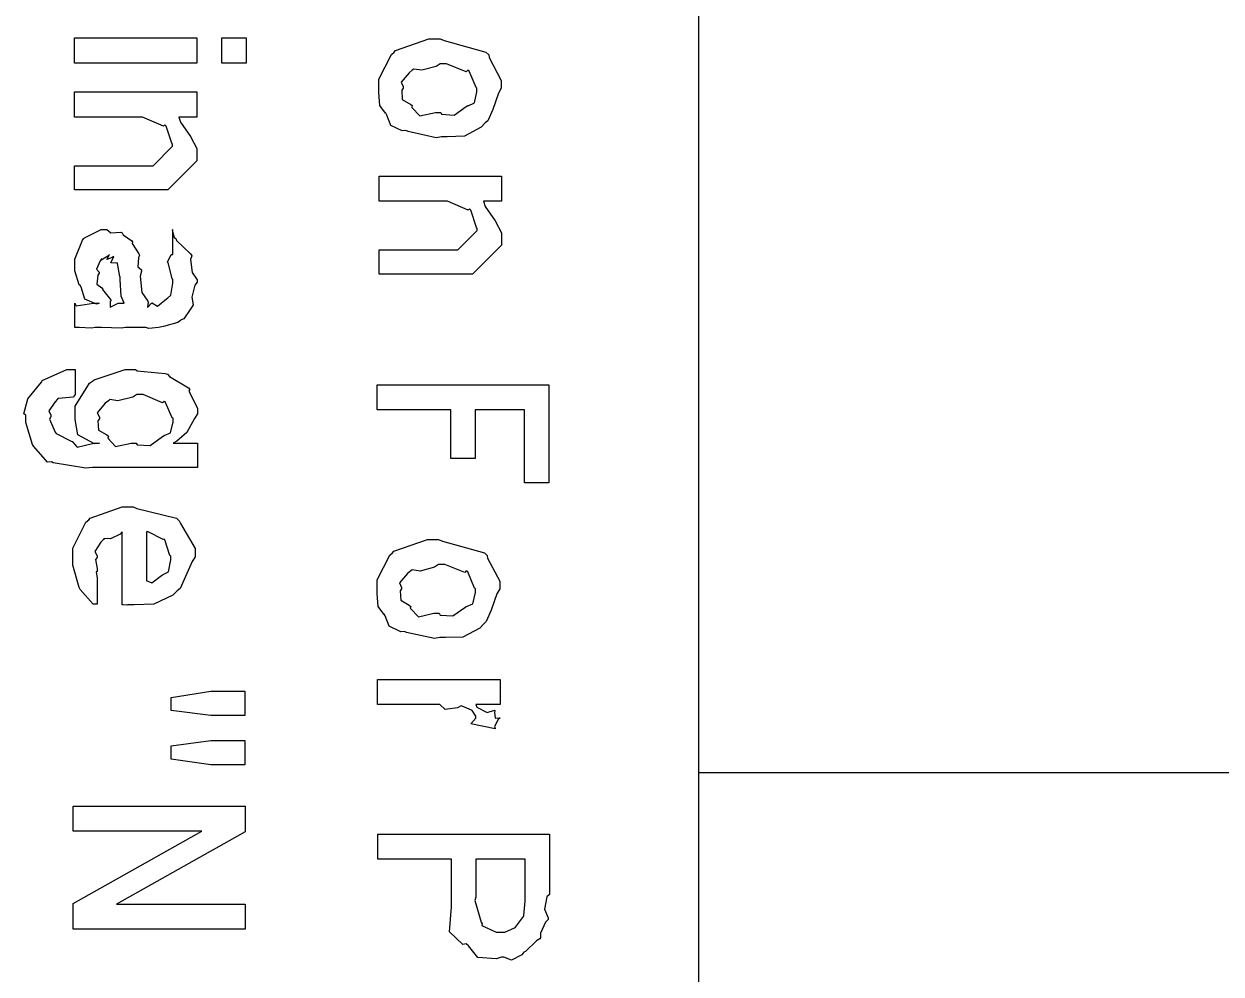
# Model space of a CAD drawing. Extents: x 0.2 to 11.6, y 0.3 to 16.2.
# Drawn here: x 2.9593 to 3.333, y 1.7287 to 2.0255 of the extents above; entities that cross this region are included whole.
import ezdxf

# ---------------------------------------------------------------- set-up
doc = ezdxf.new("R2010")
doc.units = 0
doc.header["$MEASUREMENT"] = 0

msp = doc.modelspace()

# ---------------------------------------------------------------- linework, layer by layer
at = {"color": 0}
for p, q in [((3.16997, 0.528321), (3.16997, 4.18001)), ((2.9751, 2.02111), (3.01329, 2.02111)), ((2.9751, 2.01329), (2.9751, 2.02111)), ((2.9751, 2.02111), (2.9751, 2.02111)), ((3.01329, 2.02111), (3.01329, 2.01329)), ((3.02111, 2.02111), (3.02869, 2.02111)), ((3.02111, 2.01329), (3.02111, 2.02111)), ((3.02111, 2.02111), (3.02111, 2.02111)), ((3.02869, 2.02111), (3.02869, 2.01329)), ((3.07531, 2.01725), (3.08572, 2.02083)), ((3.08572, 2.02083), (3.08919, 2.02083)), ((3.08919, 2.02083), (3.09044, 2.02035)), ((3.08919, 2.02083), (3.08919, 2.02083)), ((3.09044, 2.02035), (3.10351, 2.01671)), ((3.0701, 2.00825), (3.07406, 2.016)), ((3.07406, 2.016), (3.07488, 2.01671)), ((3.07488, 2.01671), (3.07531, 2.01725)), ((3.10351, 2.01671), (3.10439, 2.01585)), ((3.10439, 2.01585), (3.10449, 2.01503)), ((3.10449, 2.01503), (3.10829, 2.00786)), ((3.01329, 2.01329), (2.9751, 2.01329)), ((3.02869, 2.01329), (3.02111, 2.01329)), ((3.08051, 2.01107), (3.07954, 2.01025)), ((3.081, 2.01139), (3.08051, 2.01107)), ((3.0835, 2.01101), (3.081, 2.01139)), ((3.088, 2.01221), (3.0835, 2.01101)), ((3.08919, 2.01303), (3.088, 2.01221)), ((3.09119, 2.01303), (3.08919, 2.01303)), ((3.08919, 2.01303), (3.08919, 2.01303)), ((3.09739, 2.01053), (3.09119, 2.01303)), ((3.09787, 2.01107), (3.09739, 2.01053)), ((3.09831, 2.01074), (3.09787, 2.01107)), ((3.10042, 2.00564), (3.09831, 2.01074)), ((3.0701, 2.00543), (3.0701, 2.00825)), ((3.07954, 2.01025), (3.07704, 2.00732)), ((3.07704, 2.00732), (3.07769, 2.00592)), ((3.10829, 2.00786), (3.10829, 2.00543)), ((2.9751, 2.00424), (3.01329, 2.00424)), ((2.9751, 1.99642), (2.9751, 2.00424)), ((2.9751, 2.00424), (2.9751, 2.00424)), ((3.01329, 2.00424), (3.01329, 1.99642)), ((3.0701, 2.00407), (3.0701, 2.00543)), ((3.07036, 2), (3.0701, 2.00407)), ((3.07769, 2.00543), (3.07726, 2.00483)), ((3.07726, 2.00483), (3.07742, 2.0019)), ((3.07769, 2.00592), (3.07769, 2.00543)), ((3.09993, 2.00081), (3.10069, 2.00429)), ((3.10069, 2.00543), (3.10042, 2.00564)), ((3.10069, 2.00429), (3.10069, 2.00543)), ((3.10742, 2.0039), (3.10568, 1.99881)), ((3.10829, 2.00543), (3.10742, 2.0039)), ((3.07215, 1.99761), (3.07036, 2)), ((3.07742, 2.0019), (3.08003, 2.00037)), ((3.08003, 2.00037), (3.08051, 2)), ((3.08051, 2), (3.08035, 1.9994)), ((3.08035, 1.9994), (3.0829, 1.99675)), ((3.09364, 1.99701), (3.09739, 1.99968)), ((3.09739, 1.99968), (3.09787, 2)), ((3.09787, 2), (3.09793, 1.99994)), ((3.09793, 1.99994), (3.09993, 2.00081)), ((2.99419, 1.99642), (2.9751, 1.99642)), ((2.99636, 1.99642), (2.99419, 1.99642)), ((3.00288, 1.9936), (2.99636, 1.99642)), ((3.01329, 1.99642), (3.00765, 1.99642)), ((3.00765, 1.99642), (3.00819, 1.99479)), ((3.07226, 1.99761), (3.07215, 1.99761)), ((3.0726, 1.99701), (3.07226, 1.99761)), ((3.07383, 1.99376), (3.0726, 1.99701)), ((3.0829, 1.99675), (3.08778, 1.99783)), ((3.08778, 1.99783), (3.0894, 1.99783)), ((3.0894, 1.99783), (3.08968, 1.99729)), ((3.08968, 1.99729), (3.09364, 1.99701)), ((3.10568, 1.99881), (3.10411, 1.99528)), ((3.00331, 1.99403), (3.00288, 1.9936)), ((3.00369, 1.9936), (3.00331, 1.99403)), ((3.00543, 1.98822), (3.00369, 1.9936)), ((3.00819, 1.99479), (3.01129, 1.99029)), ((3.07742, 1.99208), (3.07383, 1.99376)), ((3.07856, 1.99219), (3.07742, 1.99208)), ((3.07921, 1.99186), (3.07856, 1.99219)), ((3.088, 1.98996), (3.07921, 1.99186)), ((3.10206, 1.99322), (3.09679, 1.9904)), ((3.10331, 1.99457), (3.10206, 1.99322)), ((3.10411, 1.99528), (3.10331, 1.99457)), ((3.00569, 1.98796), (3.00543, 1.98822)), ((3.00569, 1.98731), (3.00569, 1.98796)), ((3.01129, 1.99029), (3.01329, 1.9866)), ((3.08963, 1.99024), (3.088, 1.98996)), ((3.09142, 1.99024), (3.08963, 1.99024)), ((3.09679, 1.9904), (3.09142, 1.99024)), ((2.99963, 1.98122), (3.00569, 1.98731)), ((3.01329, 1.9866), (3.01329, 1.98535)), ((3.01329, 1.98535), (3.01329, 1.98275)), ((2.9751, 1.97364), (2.9751, 1.98122)), ((2.9751, 1.98122), (2.99636, 1.98122)), ((2.99636, 1.98122), (2.99963, 1.98122)), ((3.01329, 1.98275), (3.00418, 1.97364)), ((3.07021, 1.97792), (3.1084, 1.97792)), ((3.07021, 1.97011), (3.07021, 1.97792)), ((3.07021, 1.97792), (3.07021, 1.97792)), ((3.1084, 1.97792), (3.1084, 1.97011)), ((2.9981, 1.97364), (2.9751, 1.97364)), ((3.00418, 1.97364), (2.9981, 1.97364)), ((3.08931, 1.97011), (3.07021, 1.97011)), ((3.09147, 1.97011), (3.08931, 1.97011)), ((3.09799, 1.96728), (3.09147, 1.97011)), ((3.1084, 1.97011), (3.10275, 1.97011)), ((3.10275, 1.97011), (3.10329, 1.96847)), ((3.09842, 1.96772), (3.09799, 1.96728)), ((3.09879, 1.96729), (3.09842, 1.96772)), ((3.10053, 1.96192), (3.09879, 1.96729)), ((3.10329, 1.96847), (3.10639, 1.96397)), ((3.10081, 1.96164), (3.10053, 1.96192)), ((3.10639, 1.96397), (3.1084, 1.96029)), ((2.97754, 1.95801), (2.97803, 1.9585)), ((2.97803, 1.9585), (2.97825, 1.95871)), ((2.97825, 1.95871), (2.98346, 1.96132)), ((2.98346, 1.96132), (2.98519, 1.96132)), ((2.98519, 1.96132), (2.98519, 1.96132)), ((2.98519, 1.96132), (2.98639, 1.96029)), ((2.98639, 1.96029), (2.98958, 1.96044)), ((2.98958, 1.96044), (2.98996, 1.96024)), ((2.98996, 1.96024), (2.99024, 1.95964)), ((2.99024, 1.95964), (2.993, 1.95774)), ((3.00581, 1.96132), (3.00553, 1.9611)), ((3.00553, 1.9611), (3.00618, 1.95882)), ((3.00581, 1.9535), (3.00581, 1.96132)), ((3.00618, 1.95882), (3.00667, 1.9585)), ((3.00667, 1.9585), (3.00689, 1.9579)), ((3.09472, 1.95492), (3.10081, 1.96099)), ((3.10081, 1.96099), (3.10081, 1.96164)), ((3.1084, 1.96029), (3.1084, 1.95904)), ((3.1084, 1.95904), (3.1084, 1.95643)), ((2.97521, 1.95199), (2.97754, 1.95801)), ((2.993, 1.95774), (2.99322, 1.95742)), ((2.99322, 1.95742), (2.99306, 1.95692)), ((2.99306, 1.95692), (2.99522, 1.95367)), ((3.00689, 1.9579), (3.01133, 1.95367)), ((3.07021, 1.94732), (3.07021, 1.95492)), ((3.07021, 1.95492), (3.09147, 1.95492)), ((3.09147, 1.95492), (3.09472, 1.95492)), ((3.1084, 1.95643), (3.09928, 1.94732)), ((2.97521, 1.94982), (2.97521, 1.95199)), ((2.98313, 1.9515), (2.98193, 1.94894)), ((2.98367, 1.95221), (2.98313, 1.9515)), ((2.98546, 1.95301), (2.9834, 1.95167)), ((2.9834, 1.95167), (2.98367, 1.95221)), ((2.98367, 1.95221), (2.98367, 1.95221)), ((2.98514, 1.95188), (2.98606, 1.9535)), ((2.98687, 1.95253), (2.98514, 1.95188)), ((2.98606, 1.9535), (2.98546, 1.95301)), ((2.98606, 1.9535), (2.98606, 1.9535)), ((2.98639, 1.95085), (2.98742, 1.95281)), ((2.98801, 1.95074), (2.98639, 1.95085)), ((2.98736, 1.95285), (2.98687, 1.95253)), ((2.98742, 1.95281), (2.98736, 1.95285)), ((2.98844, 1.9509), (2.98801, 1.95074)), ((2.9885, 1.95068), (2.98844, 1.9509)), ((2.98921, 1.94661), (2.9885, 1.95068)), ((2.99507, 1.95247), (2.99485, 1.94965)), ((2.99539, 1.95329), (2.99507, 1.95247)), ((2.99522, 1.95367), (2.99539, 1.95329)), ((3.00407, 1.95113), (3.00526, 1.95344)), ((3.00433, 1.95085), (3.00407, 1.95113)), ((3.00407, 1.95113), (3.00407, 1.95113)), ((3.00553, 1.94596), (3.00433, 1.95085)), ((3.00526, 1.95344), (3.00581, 1.9535)), ((3.01133, 1.95367), (3.01167, 1.95307)), ((3.01167, 1.95307), (3.01133, 1.95188)), ((3.01133, 1.95188), (3.01187, 1.94781)), ((2.97521, 1.9484), (2.97521, 1.94982)), ((2.97651, 1.94401), (2.97521, 1.9484)), ((2.98193, 1.94894), (2.98281, 1.94797)), ((2.98236, 1.947), (2.9821, 1.94422)), ((2.98281, 1.94764), (2.98236, 1.947)), ((2.98281, 1.94797), (2.98281, 1.94764)), ((2.99485, 1.94965), (2.99599, 1.94868)), ((2.99604, 1.94829), (2.99561, 1.94672)), ((2.99599, 1.94868), (2.99604, 1.94829)), ((3.01187, 1.94781), (3.0134, 1.94558)), ((3.09321, 1.94732), (3.07021, 1.94732)), ((3.09928, 1.94732), (3.09321, 1.94732)), ((2.97694, 1.94374), (2.97651, 1.94401)), ((2.97721, 1.94325), (2.97694, 1.94374)), ((2.97829, 1.93951), (2.97721, 1.94325)), ((2.9821, 1.94422), (2.98367, 1.94304)), ((2.98931, 1.94656), (2.98921, 1.94661)), ((2.98936, 1.94569), (2.98931, 1.94656)), ((2.98964, 1.94043), (2.98936, 1.94569)), ((2.99561, 1.94672), (2.99615, 1.94157)), ((3.00521, 1.94075), (3.00581, 1.9445)), ((3.00581, 1.94569), (3.00553, 1.94596)), ((3.00581, 1.9445), (3.00581, 1.94569)), ((3.01264, 1.9439), (3.01167, 1.94011)), ((3.0134, 1.94482), (3.01264, 1.9439)), ((3.0134, 1.94558), (3.0134, 1.94482)), ((2.98193, 1.93799), (2.97829, 1.93951)), ((2.98367, 1.94304), (2.98389, 1.94265)), ((2.98389, 1.94265), (2.98378, 1.94254)), ((2.98378, 1.94254), (2.98628, 1.9394)), ((2.98628, 1.9394), (2.98649, 1.93918)), ((2.99061, 1.93832), (2.98964, 1.94043)), ((2.99615, 1.94157), (2.99799, 1.93886)), ((3.00097, 1.93733), (3.00385, 1.93961)), ((3.00385, 1.93961), (3.00407, 1.93983)), ((3.00407, 1.93983), (3.00521, 1.94075)), ((3.00407, 1.93983), (3.00407, 1.93983)), ((3.01167, 1.94011), (3.0121, 1.93772)), ((2.97521, 1.93072), (2.97521, 1.93832)), ((2.97521, 1.93832), (2.97564, 1.9375)), ((2.97564, 1.9375), (2.98101, 1.93832)), ((2.98101, 1.93832), (2.98281, 1.93832)), ((2.98281, 1.93832), (2.98193, 1.93799)), ((2.98281, 1.93832), (2.98281, 1.93832)), ((2.98649, 1.93918), (2.98622, 1.93881)), ((2.98622, 1.93881), (2.98622, 1.93707)), ((2.98622, 1.93707), (2.98867, 1.93832)), ((2.98867, 1.93832), (2.98953, 1.93832)), ((2.98953, 1.93832), (2.99061, 1.93832)), ((2.99061, 1.93832), (2.99061, 1.93832)), ((2.99061, 1.93832), (2.99061, 1.93832)), ((2.99789, 1.93696), (2.99908, 1.93832)), ((2.99799, 1.93804), (2.99789, 1.93696)), ((2.99799, 1.93886), (2.99821, 1.93832)), ((2.99821, 1.93832), (2.99799, 1.93804)), ((2.99908, 1.93832), (2.99951, 1.93832)), ((2.99951, 1.93832), (2.99946, 1.93826)), ((2.99946, 1.93826), (3.00097, 1.93733)), ((3.01118, 1.93631), (3.00917, 1.93343)), ((3.01187, 1.93724), (3.01118, 1.93631)), ((3.0121, 1.93772), (3.01187, 1.93724)), ((3.00732, 1.93224), (3.00288, 1.93104)), ((3.00819, 1.93289), (3.00732, 1.93224)), ((3.0084, 1.93306), (3.00819, 1.93289)), ((3.00917, 1.93343), (3.0084, 1.93306)), ((2.97651, 1.93072), (2.97521, 1.93072)), ((2.98042, 1.93044), (2.97651, 1.93072)), ((2.9815, 1.93072), (2.98042, 1.93044)), ((2.98356, 1.93072), (2.9815, 1.93072)), ((2.98981, 1.93044), (2.98356, 1.93072)), ((2.99104, 1.93072), (2.98981, 1.93044)), ((2.99713, 1.93072), (2.99104, 1.93072)), ((2.99739, 1.93072), (2.99713, 1.93072)), ((2.99826, 1.93033), (2.99739, 1.93072)), ((3.00131, 1.93072), (2.99826, 1.93033)), ((3.00233, 1.93093), (3.00131, 1.93072)), ((3.00288, 1.93104), (3.00233, 1.93093)), ((2.965, 1.91417), (2.97265, 1.91758)), ((2.97265, 1.91758), (2.97526, 1.91758)), ((2.97526, 1.91758), (2.97526, 1.90978)), ((2.97526, 1.91758), (2.97526, 1.91758)), ((2.98118, 1.91433), (2.99089, 1.91758)), ((2.99089, 1.91758), (2.99414, 1.91758)), ((2.99414, 1.91758), (2.99463, 1.9171)), ((2.99463, 1.9171), (3.00336, 1.91635)), ((2.96431, 1.91303), (2.96485, 1.91368)), ((2.96485, 1.91368), (2.965, 1.91417)), ((2.97526, 1.90608), (2.97976, 1.91331)), ((2.97976, 1.91331), (2.98068, 1.9139)), ((2.98068, 1.9139), (2.98118, 1.91433)), ((3.00336, 1.91635), (3.00412, 1.91607)), ((3.00412, 1.91607), (3.00478, 1.91542)), ((3.00478, 1.91542), (3.01064, 1.91183)), ((2.9605, 1.90842), (2.96431, 1.91303)), ((2.97526, 1.90978), (2.97472, 1.9089)), ((2.99457, 1.90978), (2.99333, 1.9089)), ((2.99653, 1.90978), (2.99457, 1.90978)), ((2.99457, 1.90978), (2.99457, 1.90978)), ((3.00256, 1.90713), (2.99653, 1.90978)), ((3.01064, 1.91183), (3.01107, 1.91129)), ((3.01107, 1.91129), (3.01079, 1.91075)), ((3.01079, 1.91075), (3.01346, 1.90549)), ((3.06956, 1.91276), (3.12315, 1.91276)), ((3.06956, 1.90494), (3.06956, 1.91276)), ((3.06956, 1.91276), (3.06956, 1.91276)), ((3.12315, 1.91276), (3.12315, 1.88217)), ((2.95931, 1.90375), (2.9605, 1.90842)), ((2.96907, 1.90744), (2.96712, 1.90462)), ((2.96983, 1.90826), (2.96907, 1.90744)), ((2.97011, 1.90847), (2.96983, 1.90826)), ((2.97472, 1.9089), (2.97011, 1.90847)), ((2.97526, 1.90349), (2.97526, 1.90608)), ((2.98469, 1.90701), (2.98221, 1.90408)), ((2.98568, 1.90782), (2.98469, 1.90701)), ((2.98611, 1.90815), (2.98568, 1.90782)), ((2.98861, 1.90776), (2.98611, 1.90815)), ((2.99333, 1.9089), (2.98861, 1.90776)), ((3.00304, 1.90761), (3.00256, 1.90713)), ((3.00347, 1.90728), (3.00304, 1.90761)), ((3.00558, 1.9025), (3.00347, 1.90728)), ((2.95985, 1.90326), (2.95931, 1.90375)), ((2.95985, 1.90099), (2.95985, 1.90326)), ((2.96712, 1.90462), (2.96767, 1.90332)), ((2.96767, 1.90283), (2.96724, 1.90201)), ((2.96724, 1.90201), (2.96907, 1.89794)), ((2.96767, 1.90332), (2.96767, 1.90283)), ((2.97526, 1.90192), (2.97526, 1.90349)), ((2.98221, 1.90408), (2.98286, 1.90267)), ((2.98286, 1.90218), (2.98242, 1.90158)), ((2.98286, 1.90267), (2.98286, 1.90218)), ((3.00586, 1.9024), (3.00558, 1.9025)), ((3.00586, 1.90126), (3.00586, 1.9024)), ((3.01258, 1.90229), (3.01019, 1.89785)), ((3.01346, 1.90369), (3.01258, 1.90229)), ((3.01346, 1.90549), (3.01346, 1.90369)), ((3.09256, 1.90494), (3.06956, 1.90494)), ((3.09256, 1.88976), (3.09256, 1.90494)), ((3.11556, 1.90494), (3.10015, 1.90494)), ((3.10015, 1.90494), (3.10015, 1.88975)), ((3.11556, 1.88217), (3.11556, 1.90494)), ((2.96203, 1.89415), (2.95985, 1.90099)), ((2.97618, 1.89719), (2.97526, 1.90192)), ((2.98242, 1.90158), (2.98258, 1.89865)), ((2.98258, 1.89865), (2.98519, 1.89714)), ((3.0051, 1.89774), (3.00586, 1.90126)), ((2.96907, 1.89794), (2.9694, 1.89762)), ((2.9694, 1.89762), (2.9694, 1.89762)), ((2.9694, 1.89762), (2.97401, 1.89513)), ((2.97401, 1.89513), (2.97461, 1.89501)), ((2.97461, 1.89501), (2.9745, 1.89492)), ((2.9745, 1.89492), (2.97597, 1.89328)), ((2.97597, 1.89328), (2.98113, 1.89458)), ((2.98133, 1.89438), (2.97618, 1.89719)), ((2.98113, 1.89458), (2.98286, 1.89458)), ((2.98286, 1.89458), (2.98133, 1.89438)), ((2.98519, 1.89714), (2.98568, 1.89675)), ((2.98568, 1.89675), (2.98551, 1.89615)), ((2.98551, 1.89615), (2.9879, 1.8935)), ((2.9879, 1.8935), (2.99274, 1.89458)), ((2.99274, 1.89458), (2.99436, 1.89458)), ((2.99436, 1.89458), (2.99468, 1.89399)), ((2.99875, 1.89382), (3.00256, 1.8966)), ((3.00256, 1.8966), (3.00304, 1.89697)), ((3.00304, 1.89697), (3.0031, 1.89692)), ((3.0031, 1.89692), (3.0051, 1.89774)), ((3.00706, 1.89518), (3.00586, 1.89458)), ((3.00586, 1.89458), (3.01346, 1.89458)), ((3.01019, 1.89785), (3.00706, 1.89518)), ((3.01346, 1.89458), (3.01346, 1.88699)), ((2.96235, 1.89356), (2.96203, 1.89415)), ((2.96203, 1.89415), (2.96203, 1.89415)), ((2.96669, 1.88861), (2.96235, 1.89356)), ((2.99468, 1.89399), (2.99875, 1.89382)), ((2.96787, 1.88872), (2.96669, 1.88861)), ((2.96847, 1.88846), (2.96787, 1.88872)), ((2.97868, 1.88672), (2.96847, 1.88846)), ((3.10015, 1.88975), (3.09256, 1.88976)), ((2.98068, 1.88699), (2.97868, 1.88672)), ((3.01346, 1.88699), (2.98068, 1.88699)), ((3.12315, 1.88217), (3.11556, 1.88217)), ((2.97993, 1.8711), (2.99001, 1.87468)), ((2.99001, 1.87468), (2.99343, 1.87467)), ((2.99343, 1.87467), (2.99457, 1.87418)), ((2.99457, 1.87418), (3.00689, 1.8711)), ((2.97456, 1.86176), (2.97868, 1.86985)), ((2.97868, 1.86985), (2.97954, 1.87056)), ((2.97954, 1.87056), (2.97993, 1.8711)), ((3.00689, 1.8711), (3.00776, 1.87033)), ((3.00776, 1.87033), (3.00814, 1.86946)), ((3.00814, 1.86946), (3.01275, 1.86165)), ((2.98432, 1.86481), (2.9841, 1.86447)), ((2.98633, 1.86464), (2.98432, 1.86481)), ((2.98936, 1.8661), (2.98633, 1.86464)), ((2.98996, 1.86686), (2.98936, 1.8661)), ((2.98996, 1.84407), (2.98996, 1.86686)), ((2.99756, 1.86686), (2.99756, 1.85167)), ((2.9981, 1.86686), (2.99756, 1.86686)), ((2.99756, 1.86686), (2.99756, 1.86686)), ((3.00276, 1.86442), (2.9981, 1.86686)), ((3.00299, 1.86469), (3.00276, 1.86442)), ((3.00331, 1.86436), (3.00299, 1.86469)), ((2.97456, 1.85883), (2.97456, 1.86176)), ((2.98329, 1.86365), (2.98139, 1.86068)), ((2.9841, 1.86447), (2.98329, 1.86365)), ((3.00489, 1.85943), (3.00331, 1.86436)), ((3.01275, 1.86165), (3.01275, 1.85904)), ((3.07482, 1.86083), (3.08524, 1.86442)), ((3.08524, 1.86442), (3.08871, 1.86442)), ((3.08871, 1.86442), (3.08996, 1.86393)), ((3.08871, 1.86442), (3.08871, 1.86442)), ((3.08996, 1.86393), (3.10303, 1.86029)), ((2.97456, 1.8565), (2.97456, 1.85883)), ((2.98139, 1.86068), (2.98215, 1.85932)), ((2.98215, 1.85883), (2.98161, 1.85818)), ((2.98161, 1.85818), (2.98215, 1.85542)), ((2.98215, 1.85932), (2.98215, 1.85883)), ((3.00444, 1.85439), (3.00515, 1.85807)), ((3.00515, 1.85926), (3.00489, 1.85943)), ((3.00515, 1.85807), (3.00515, 1.85926)), ((3.01187, 1.85758), (3.00803, 1.84912)), ((3.01275, 1.85904), (3.01187, 1.85758)), ((3.06961, 1.85183), (3.07357, 1.8596)), ((3.07357, 1.8596), (3.07437, 1.86029)), ((3.07437, 1.86029), (3.07482, 1.86083)), ((3.10303, 1.86029), (3.10389, 1.85943)), ((3.10389, 1.85943), (3.104, 1.85861)), ((3.104, 1.85861), (3.10781, 1.85146)), ((2.97651, 1.8495), (2.97456, 1.8565)), ((2.98215, 1.85449), (2.98188, 1.85439)), ((2.98188, 1.85439), (2.98215, 1.85238)), ((2.98215, 1.85542), (2.98215, 1.85449)), ((3.00256, 1.8534), (3.00444, 1.85439)), ((3.07904, 1.85385), (3.07656, 1.85092)), ((3.08003, 1.85465), (3.07904, 1.85385)), ((3.08051, 1.85499), (3.08003, 1.85465)), ((3.08301, 1.8546), (3.08051, 1.85499)), ((3.08751, 1.85579), (3.08301, 1.8546)), ((3.08871, 1.85661), (3.08751, 1.85579)), ((3.09071, 1.85661), (3.08871, 1.85661)), ((3.08871, 1.85661), (3.08871, 1.85661)), ((3.0969, 1.85411), (3.09071, 1.85661)), ((3.09739, 1.85465), (3.0969, 1.85411)), ((3.09782, 1.85433), (3.09739, 1.85465)), ((3.09993, 1.84924), (3.09782, 1.85433)), ((2.98215, 1.85238), (2.98215, 1.85167)), ((2.98215, 1.85167), (2.98215, 1.84429)), ((2.98215, 1.85167), (2.98215, 1.85167)), ((2.99756, 1.85167), (2.9975, 1.85161)), ((2.9975, 1.85161), (2.99924, 1.85096)), ((2.99924, 1.85096), (3.00222, 1.85319)), ((3.00222, 1.85319), (3.00256, 1.8534)), ((3.00256, 1.8534), (3.00256, 1.8534)), ((3.06961, 1.84901), (3.06961, 1.85183)), ((3.07656, 1.85092), (3.07721, 1.8495)), ((3.10781, 1.85146), (3.10781, 1.84901)), ((2.97683, 1.84885), (2.97651, 1.8495)), ((2.97651, 1.8495), (2.97651, 1.8495)), ((2.9809, 1.84424), (2.97683, 1.84885)), ((3.00581, 1.84706), (2.99989, 1.84424)), ((3.00711, 1.84842), (3.00581, 1.84706)), ((3.00803, 1.84912), (3.00711, 1.84842)), ((3.06961, 1.84765), (3.06961, 1.84901)), ((3.06988, 1.84358), (3.06961, 1.84765)), ((3.07721, 1.84901), (3.07676, 1.84842)), ((3.07676, 1.84842), (3.07693, 1.84549)), ((3.07721, 1.8495), (3.07721, 1.84901)), ((3.09944, 1.8444), (3.10021, 1.84787)), ((3.10021, 1.84901), (3.09993, 1.84924)), ((3.10021, 1.84787), (3.10021, 1.84901)), ((3.10693, 1.8475), (3.10519, 1.84239)), ((3.10781, 1.84901), (3.10693, 1.8475)), ((2.98215, 1.84429), (2.9809, 1.84424)), ((2.99029, 1.84407), (2.98996, 1.84407)), ((2.99143, 1.84392), (2.99029, 1.84407)), ((2.99169, 1.84407), (2.99143, 1.84392)), ((2.99371, 1.84407), (2.99169, 1.84407)), ((2.99989, 1.84424), (2.99371, 1.84407)), ((3.07167, 1.84119), (3.06988, 1.84358)), ((3.07693, 1.84549), (3.07954, 1.84397)), ((3.07954, 1.84397), (3.08003, 1.84358)), ((3.08003, 1.84358), (3.07986, 1.84299)), ((3.07986, 1.84299), (3.08242, 1.84033)), ((3.09315, 1.8406), (3.0969, 1.84326)), ((3.0969, 1.84326), (3.09739, 1.84358)), ((3.09739, 1.84358), (3.09744, 1.84353)), ((3.09744, 1.84353), (3.09944, 1.8444)), ((3.10519, 1.84239), (3.10363, 1.83886)), ((3.07178, 1.84119), (3.07167, 1.84119)), ((3.0721, 1.8406), (3.07178, 1.84119)), ((3.07335, 1.83735), (3.0721, 1.8406)), ((3.08242, 1.84033), (3.08729, 1.84142)), ((3.08729, 1.84142), (3.08892, 1.84142)), ((3.08892, 1.84142), (3.08919, 1.84088)), ((3.08919, 1.84088), (3.09315, 1.8406)), ((3.10363, 1.83886), (3.10281, 1.83817)), ((3.07693, 1.83567), (3.07335, 1.83735)), ((3.07807, 1.83578), (3.07693, 1.83567)), ((3.07872, 1.83544), (3.07807, 1.83578)), ((3.08751, 1.83356), (3.07872, 1.83544)), ((3.10157, 1.83681), (3.09631, 1.83399)), ((3.10281, 1.83817), (3.10157, 1.83681)), ((3.08914, 1.83382), (3.08751, 1.83356)), ((3.09093, 1.83382), (3.08914, 1.83382)), ((3.09631, 1.83399), (3.09093, 1.83382)), ((3.06972, 1.82075), (3.10792, 1.82075)), ((3.06972, 1.81293), (3.06972, 1.82075)), ((3.06972, 1.82075), (3.06972, 1.82075)), ((3.10792, 1.82075), (3.10792, 1.81293)), ((3.00526, 1.81515), (3.01764, 1.81711)), ((3.01764, 1.81711), (3.02826, 1.81711)), ((3.02826, 1.81711), (3.02826, 1.80951)), ((3.00526, 1.81103), (3.00526, 1.81515)), ((3.00526, 1.81515), (3.00526, 1.81515)), ((3.0886, 1.81293), (3.06972, 1.81293)), ((3.08914, 1.81293), (3.0886, 1.81293)), ((3.09076, 1.81136), (3.08914, 1.81293)), ((3.09576, 1.8125), (3.09467, 1.8119)), ((3.09608, 1.81239), (3.09576, 1.8125)), ((3.09901, 1.81119), (3.09608, 1.81239)), ((3.10792, 1.81293), (3.10032, 1.81293)), ((3.10032, 1.81293), (3.10069, 1.81213)), ((3.01764, 1.80951), (3.00526, 1.81103)), ((3.02826, 1.80951), (3.01764, 1.80951)), ((3.09467, 1.8119), (3.09076, 1.81136)), ((3.09879, 1.80686), (3.10032, 1.80865)), ((3.09924, 1.81108), (3.09901, 1.81119)), ((3.09901, 1.81119), (3.09901, 1.81119)), ((3.10032, 1.80925), (3.09924, 1.81108)), ((3.10032, 1.80865), (3.10032, 1.80925)), ((3.10032, 1.80925), (3.10032, 1.80925)), ((3.10069, 1.81213), (3.10385, 1.81039)), ((3.10385, 1.81039), (3.10618, 1.81114)), ((3.10618, 1.81114), (3.10639, 1.81099)), ((3.10639, 1.81099), (3.10618, 1.81054)), ((3.10618, 1.81054), (3.10639, 1.80865)), ((3.10639, 1.80865), (3.10792, 1.80881)), ((3.10792, 1.80881), (3.10736, 1.80826)), ((3.10792, 1.80881), (3.10792, 1.80881)), ((3.10639, 1.80533), (3.09879, 1.80686)), ((3.09879, 1.80686), (3.09879, 1.80686)), ((3.10736, 1.80826), (3.10618, 1.8061)), ((3.10618, 1.8061), (3.10644, 1.80544)), ((3.10644, 1.80544), (3.10639, 1.80533)), ((3.00526, 1.79997), (3.01764, 1.80171)), ((3.01764, 1.80171), (3.02826, 1.80171)), ((3.02826, 1.80171), (3.02826, 1.79411)), ((3.00526, 1.79585), (3.00526, 1.79997)), ((3.00526, 1.79997), (3.00526, 1.79997)), ((3.01764, 1.79411), (3.00526, 1.79585)), ((3.02826, 1.79411), (3.01764, 1.79411)), ((3.16997, 1.79167), (3.70665, 1.79167)), ((2.97472, 1.78114), (3.02832, 1.78114)), ((2.97472, 1.77333), (2.97472, 1.78114)), ((2.97472, 1.78114), (2.97472, 1.78114)), ((3.02832, 1.78114), (3.02832, 1.77311)), ((2.97472, 1.75076), (3.01486, 1.77333)), ((3.01486, 1.77333), (2.97472, 1.77333)), ((3.02832, 1.77311), (2.98817, 1.75054)), ((3.06976, 1.77246), (3.12337, 1.77246)), ((3.06976, 1.76465), (3.06976, 1.77246)), ((3.06976, 1.77246), (3.06976, 1.77246)), ((3.12337, 1.77246), (3.12337, 1.75358)), ((3.09278, 1.76465), (3.06976, 1.76465)), ((3.09278, 1.75228), (3.09278, 1.76465)), ((3.10038, 1.76465), (3.10038, 1.75271)), ((3.11578, 1.76465), (3.10038, 1.76465)), ((3.10038, 1.76465), (3.10038, 1.76465)), ((3.11578, 1.75293), (3.11578, 1.76465)), ((3.10038, 1.75271), (3.1001, 1.75174)), ((3.11578, 1.75146), (3.11578, 1.75293)), ((3.12256, 1.75288), (3.12175, 1.74903)), ((3.12337, 1.75358), (3.12256, 1.75288)), ((2.97472, 1.74274), (2.97472, 1.75076)), ((2.98817, 1.75054), (3.02832, 1.75054)), ((3.02832, 1.75054), (3.02832, 1.74274)), ((3.09218, 1.74197), (3.09278, 1.74972)), ((3.09278, 1.74972), (3.09278, 1.75228)), ((3.1001, 1.75174), (3.102, 1.7449)), ((3.11535, 1.74707), (3.11578, 1.75146)), ((3.12175, 1.74903), (3.12299, 1.74625)), ((3.11274, 1.74338), (3.11524, 1.74669)), ((3.11524, 1.74669), (3.11535, 1.74707)), ((3.11535, 1.74707), (3.11535, 1.74707)), ((3.12294, 1.74576), (3.12213, 1.7449)), ((3.12299, 1.74625), (3.12294, 1.74576)), ((3.02832, 1.74274), (2.97472, 1.74274)), ((3.09635, 1.73796), (3.09218, 1.74197)), ((3.102, 1.7449), (3.10232, 1.74447)), ((3.10232, 1.74447), (3.10226, 1.74392)), ((3.10226, 1.74392), (3.10667, 1.74186)), ((3.10667, 1.74186), (3.10818, 1.74186)), ((3.10818, 1.74186), (3.10818, 1.74186)), ((3.10818, 1.74186), (3.10938, 1.74186)), ((3.10938, 1.74186), (3.11242, 1.74317)), ((3.11242, 1.74317), (3.11274, 1.74338)), ((3.11274, 1.74338), (3.11274, 1.74338)), ((3.12213, 1.7449), (3.1205, 1.74154)), ((3.1205, 1.74154), (3.12056, 1.74001)), ((3.09733, 1.73817), (3.09635, 1.73796)), ((3.09808, 1.73753), (3.09733, 1.73817)), ((3.11931, 1.73915), (3.11589, 1.73583)), ((3.12033, 1.73969), (3.11931, 1.73915)), ((3.12056, 1.74001), (3.12033, 1.73969)), ((3.10097, 1.73394), (3.09808, 1.73753)), ((3.10676, 1.73346), (3.10097, 1.73394)), ((3.1084, 1.73404), (3.10676, 1.73346)), ((3.10915, 1.73404), (3.1084, 1.73404)), ((3.11154, 1.73307), (3.10915, 1.73404)), ((3.11469, 1.73475), (3.11154, 1.73307)), ((3.11535, 1.73557), (3.11469, 1.73475)), ((3.11589, 1.73583), (3.11535, 1.73557))]:
    msp.add_line(p, q, dxfattribs=at)

doc.saveas('drawing.dxf')
